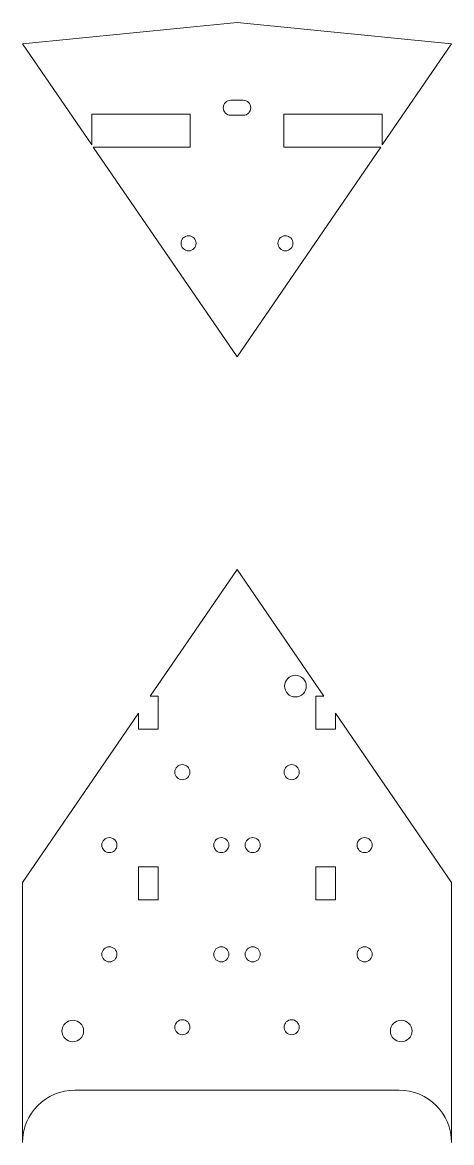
# Model space of a CAD drawing. Header units: millimetres. Extents: x -33 to 33, y -37 to 134.
import ezdxf

# ---------------------------------------------------------------- set-up
doc = ezdxf.new("R2010")
doc.units = ezdxf.units.MM

msp = doc.modelspace()

# ---------------------------------------------------------------- linework, layer by layer
at = {"color": 7, "linetype": 'Continuous', "lineweight": 15}
for p, q in [((0, 133.65), (-32.67, 130.41)), ((32.67, 130.41), (0, 133.65)), ((-22.12, 115.01), (-32.67, 130.41)), ((32.67, 130.41), (22.12, 115.01)), ((0.95, 121.8), (-0.95, 121.8)), ((-7.12, 119.65), (-22.12, 119.65)), ((-22.12, 119.65), (-22.12, 115.01)), ((-7.12, 114.65), (-7.12, 119.65)), ((-0.95, 119.5), (0.95, 119.5)), ((22.12, 119.65), (7.12, 119.65)), ((7.12, 119.65), (7.12, 114.65)), ((22.12, 115.01), (22.12, 119.65)), ((0, 82.71), (-21.88, 114.65)), ((-21.88, 114.65), (-7.12, 114.65)), ((21.88, 114.65), (0, 82.71)), ((7.12, 114.65), (21.88, 114.65)), ((-13.23, 31), (0, 50.32)), ((0, 50.32), (13.23, 31)), ((-12, 31), (-13.23, 31)), ((-12, 26), (-12, 31)), ((13.23, 31), (12, 31)), ((12, 31), (12, 26)), ((-32.67, 2.62), (-15, 28.42)), ((-15, 28.42), (-15, 26)), ((15, 28.42), (32.67, 2.62)), ((15, 26), (15, 28.42)), ((-15, 26), (-12, 26)), ((12, 26), (15, 26)), ((-12, 5), (-15, 5)), ((-15, 5), (-15, 0)), ((-12, 0), (-12, 5)), ((12, 5), (12, 0)), ((15, 5), (12, 5)), ((15, 0), (15, 5)), ((-32.67, -37), (-32.67, 2.62)), ((32.67, 2.62), (32.67, -37)), ((-15, 0), (-12, 0)), ((12, 0), (15, 0)), ((-24.67, -29), (24.67, -29))]:
    msp.add_line(p, q, dxfattribs=at)
for centre, radius in [((-7.37, 100), 1.15), ((7.37, 100), 1.15), ((8.89, 32.54), 1.65), ((-8.32, 19.43), 1.15), ((8.32, 19.43), 1.15), ((-19.43, 8.32), 1.15), ((-2.39, 8.32), 1.15), ((2.39, 8.32), 1.15), ((19.43, 8.32), 1.15), ((-19.43, -8.32), 1.15), ((-2.39, -8.32), 1.15), ((2.39, -8.32), 1.15), ((19.43, -8.32), 1.15), ((-25, -20), 1.65), ((-8.32, -19.43), 1.15), ((8.32, -19.43), 1.15), ((25, -20), 1.65)]:
    msp.add_circle(centre, radius, dxfattribs=at)
for centre, radius, start, end in [((-0.95, 120.65), 1.15, 90, 270), ((0.95, 120.65), 1.15, 270, 90), ((-24.67, -37), 8, 90, 180), ((24.67, -37), 8, 0, 90)]:
    msp.add_arc(centre, radius, start, end, dxfattribs=at)

doc.saveas('drawing.dxf')
